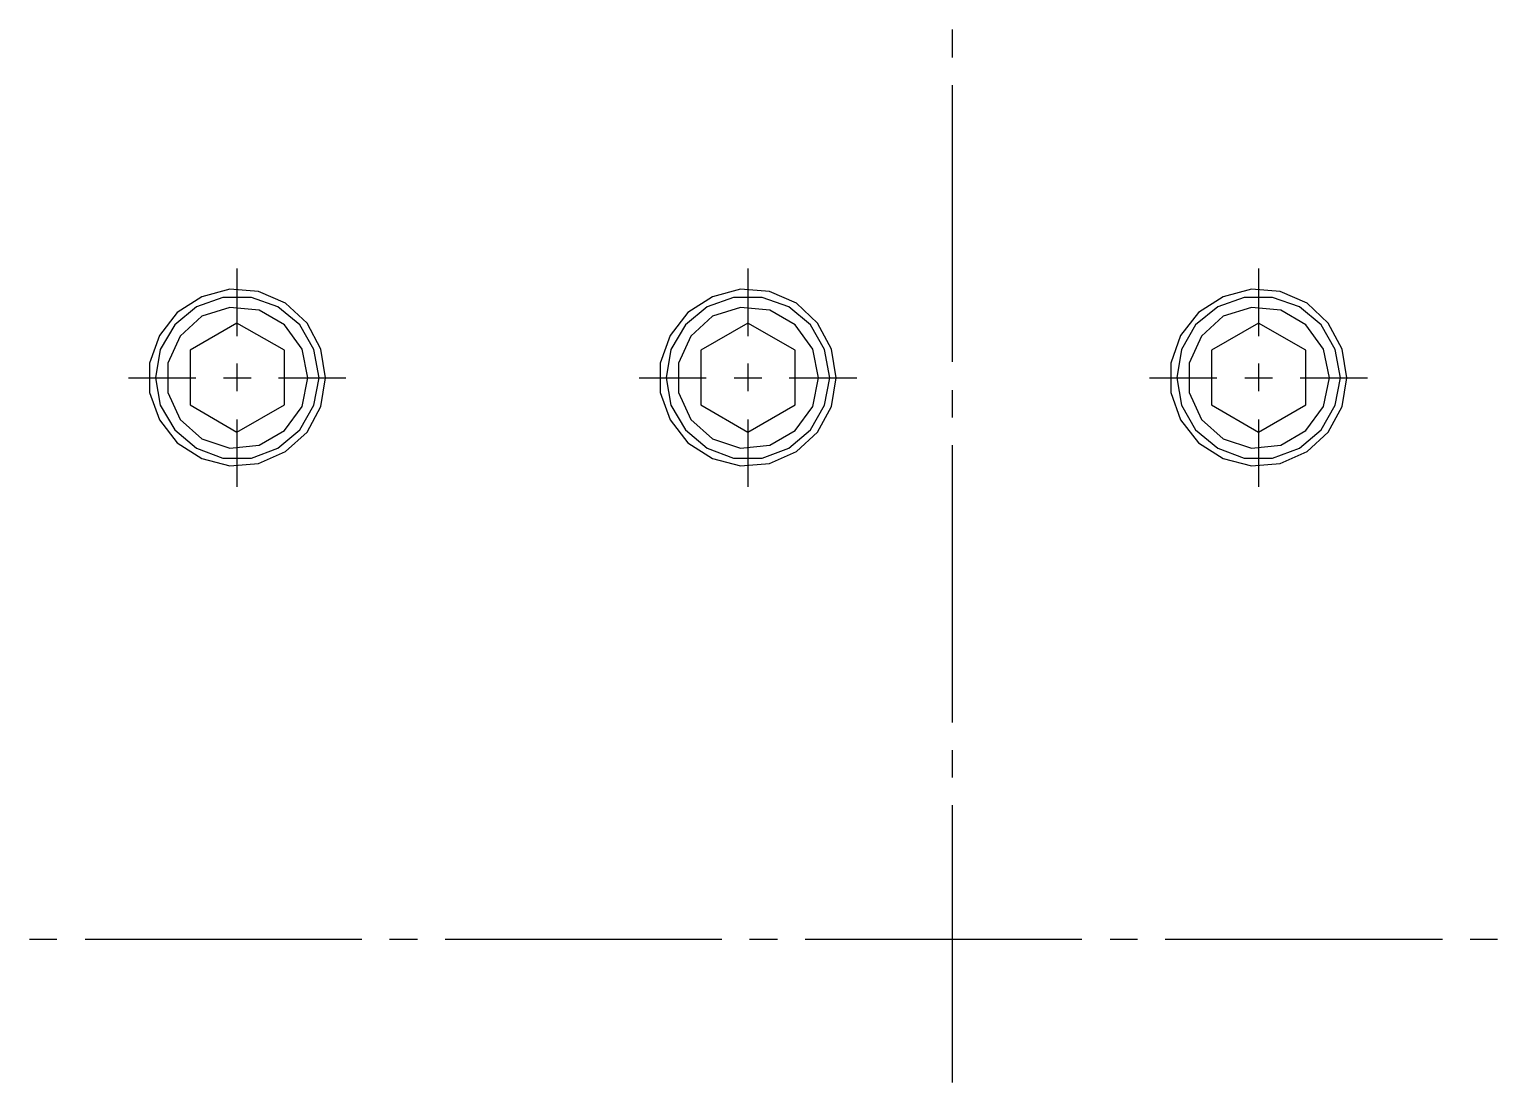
# Model space of a CAD drawing. Header units: millimetres. Extents: x -211 to 45495, y 24 to 52952.
# Drawn here: x 23028.9 to 23244.5, y 27160.4 to 27315.1 of the extents above; entities that cross this region are included whole.
import ezdxf

# ---------------------------------------------------------------- set-up
doc = ezdxf.new("R2010")
doc.units = ezdxf.units.MM
doc.layers.add('Layer2', color=7, linetype='Continuous')

# ---------------------------------------------------------------- blocks, each defined once
blk = doc.blocks.new('BLKF561')
at = {"layer": 'Layer2', "color": 7, "linetype": 'Continuous', "lineweight": 25}
for p, q in [((23204.22, 27272.99), (23201.03, 27270.06)), ((23208.35, 27274.28), (23204.22, 27272.99)), ((23212.66, 27273.85), (23208.35, 27274.28)), ((23216.36, 27271.7), (23212.66, 27273.85)), ((23218.94, 27268.16), (23216.36, 27271.7)), ((23201.03, 27270.06), (23199.22, 27266.1)), ((23219.81, 27263.94), (23218.94, 27268.16)), ((23199.22, 27266.1), (23199.22, 27261.79)), ((23199.22, 27261.79), (23201.03, 27257.83)), ((23201.03, 27257.83), (23204.22, 27254.99)), ((23216.36, 27256.19), (23218.94, 27259.73)), ((23212.66, 27254.04), (23216.36, 27256.19)), ((23204.22, 27254.99), (23208.35, 27253.61)), ((23208.35, 27253.61), (23212.66, 27254.04))]:
    blk.add_line(p, q, dxfattribs=at)
blk = doc.blocks.new('BLKF562')
at = {"layer": 'Layer2', "color": 7, "linetype": 'Continuous', "lineweight": 25}
for p, q in [((23207.32, 27275.74), (23203.44, 27274.36)), ((23211.45, 27275.74), (23207.32, 27275.74)), ((23215.41, 27274.36), (23211.45, 27275.74)), ((23203.44, 27274.36), (23200.17, 27271.7)), ((23218.6, 27271.7), (23215.41, 27274.36)), ((23200.17, 27271.7), (23198.1, 27268.08)), ((23220.67, 27268.08), (23218.6, 27271.7)), ((23198.1, 27268.08), (23197.42, 27263.94)), ((23221.44, 27263.94), (23220.67, 27268.08)), ((23197.42, 27263.94), (23198.1, 27259.9)), ((23198.1, 27259.9), (23200.17, 27256.28)), ((23218.6, 27256.28), (23220.67, 27259.9)), ((23200.17, 27256.28), (23203.44, 27253.61)), ((23215.41, 27253.61), (23218.6, 27256.28)), ((23203.44, 27253.61), (23207.32, 27252.15)), ((23211.45, 27252.15), (23215.41, 27253.61)), ((23207.32, 27252.15), (23211.45, 27252.15))]:
    blk.add_line(p, q, dxfattribs=at)
blk = doc.blocks.new('BLKF563')
at = {"layer": 'Layer2', "color": 7, "linetype": 'Continuous', "lineweight": 25}
for p, q in [((23129.21, 27272.99), (23126.03, 27270.06)), ((23133.35, 27274.28), (23129.21, 27272.99)), ((23137.65, 27273.85), (23133.35, 27274.28)), ((23141.36, 27271.7), (23137.65, 27273.85)), ((23143.94, 27268.16), (23141.36, 27271.7)), ((23126.03, 27270.06), (23124.22, 27266.1)), ((23144.8, 27263.94), (23143.94, 27268.16)), ((23124.22, 27266.1), (23124.22, 27261.79)), ((23124.22, 27261.79), (23126.03, 27257.83)), ((23126.03, 27257.83), (23129.21, 27254.99)), ((23141.36, 27256.19), (23143.94, 27259.73)), ((23137.65, 27254.04), (23141.36, 27256.19)), ((23129.21, 27254.99), (23133.35, 27253.61)), ((23133.35, 27253.61), (23137.65, 27254.04))]:
    blk.add_line(p, q, dxfattribs=at)
blk = doc.blocks.new('BLKF564')
at = {"layer": 'Layer2', "color": 7, "linetype": 'Continuous', "lineweight": 25}
for p, q in [((23132.31, 27275.74), (23128.44, 27274.36)), ((23136.53, 27275.74), (23132.31, 27275.74)), ((23140.41, 27274.36), (23136.53, 27275.74)), ((23128.44, 27274.36), (23125.25, 27271.7)), ((23143.59, 27271.7), (23140.41, 27274.36)), ((23125.25, 27271.7), (23123.1, 27268.08)), ((23145.66, 27268.08), (23143.59, 27271.7)), ((23123.1, 27268.08), (23122.41, 27263.94)), ((23146.44, 27263.94), (23145.66, 27268.08)), ((23122.41, 27263.94), (23123.1, 27259.9)), ((23123.1, 27259.9), (23125.25, 27256.28)), ((23143.59, 27256.28), (23145.66, 27259.9)), ((23125.25, 27256.28), (23128.44, 27253.61)), ((23140.41, 27253.61), (23143.59, 27256.28)), ((23128.44, 27253.61), (23132.31, 27252.15)), ((23136.53, 27252.15), (23140.41, 27253.61)), ((23132.31, 27252.15), (23136.53, 27252.15))]:
    blk.add_line(p, q, dxfattribs=at)
blk = doc.blocks.new('BLKF565')
at = {"layer": 'Layer2', "color": 7, "linetype": 'Continuous', "lineweight": 25}
for p, q in [((23054.21, 27272.99), (23051.02, 27270.06)), ((23058.34, 27274.28), (23054.21, 27272.99)), ((23062.65, 27273.85), (23058.34, 27274.28)), ((23066.35, 27271.7), (23062.65, 27273.85)), ((23068.93, 27268.16), (23066.35, 27271.7)), ((23051.02, 27270.06), (23049.21, 27266.1)), ((23069.79, 27263.94), (23068.93, 27268.16)), ((23049.21, 27266.1), (23049.21, 27261.79)), ((23049.21, 27261.79), (23051.02, 27257.83)), ((23051.02, 27257.83), (23054.21, 27254.99)), ((23066.35, 27256.19), (23068.93, 27259.73)), ((23062.65, 27254.04), (23066.35, 27256.19)), ((23054.21, 27254.99), (23058.34, 27253.61)), ((23058.34, 27253.61), (23062.65, 27254.04))]:
    blk.add_line(p, q, dxfattribs=at)
blk = doc.blocks.new('BLKF566')
at = {"layer": 'Layer2', "color": 7, "linetype": 'Continuous', "lineweight": 25}
for p, q in [((23057.31, 27275.74), (23053.43, 27274.36)), ((23061.53, 27275.74), (23057.31, 27275.74)), ((23065.4, 27274.36), (23061.53, 27275.74)), ((23053.43, 27274.36), (23050.25, 27271.7)), ((23068.59, 27271.7), (23065.4, 27274.36)), ((23050.25, 27271.7), (23048.09, 27268.08)), ((23070.66, 27268.08), (23068.59, 27271.7)), ((23048.09, 27268.08), (23047.4, 27263.94)), ((23071.43, 27263.94), (23070.66, 27268.08)), ((23047.4, 27263.94), (23048.09, 27259.9)), ((23048.09, 27259.9), (23050.25, 27256.28)), ((23068.59, 27256.28), (23070.66, 27259.9)), ((23050.25, 27256.28), (23053.43, 27253.61)), ((23065.4, 27253.61), (23068.59, 27256.28)), ((23053.43, 27253.61), (23057.31, 27252.15)), ((23061.53, 27252.15), (23065.4, 27253.61)), ((23057.31, 27252.15), (23061.53, 27252.15))]:
    blk.add_line(p, q, dxfattribs=at)
blk = doc.blocks.new('BLKF780')
at = {"layer": 'Layer2', "color": 7, "linetype": 'Continuous', "lineweight": 25}
for p, q in [((23204.22, 27275.83), (23200.6, 27273.5)), ((23208.35, 27276.95), (23204.22, 27275.83)), ((23212.57, 27276.6), (23208.35, 27276.95)), ((23216.53, 27274.88), (23212.57, 27276.6)), ((23200.6, 27273.5), (23197.93, 27270.15)), ((23219.63, 27271.95), (23216.53, 27274.88)), ((23221.7, 27268.16), (23219.63, 27271.95)), ((23197.93, 27270.15), (23196.55, 27266.1)), ((23222.39, 27263.94), (23221.7, 27268.16)), ((23196.55, 27266.1), (23196.55, 27261.79)), ((23196.55, 27261.79), (23197.93, 27257.74)), ((23219.63, 27255.94), (23221.7, 27259.73)), ((23197.93, 27257.74), (23200.6, 27254.39)), ((23216.53, 27253.09), (23219.63, 27255.94)), ((23200.6, 27254.39), (23204.22, 27252.06)), ((23204.22, 27252.06), (23208.35, 27251.03)), ((23208.35, 27251.03), (23212.57, 27251.37)), ((23212.57, 27251.37), (23216.53, 27253.09))]:
    blk.add_line(p, q, dxfattribs=at)
blk = doc.blocks.new('BLKF781')
at = {"layer": 'Layer2', "color": 7, "linetype": 'Continuous', "lineweight": 25}
for p, q in [((23129.21, 27275.83), (23125.6, 27273.5)), ((23133.35, 27276.95), (23129.21, 27275.83)), ((23137.57, 27276.6), (23133.35, 27276.95)), ((23141.53, 27274.88), (23137.57, 27276.6)), ((23125.6, 27273.5), (23123.01, 27270.15)), ((23144.63, 27271.95), (23141.53, 27274.88)), ((23146.69, 27268.16), (23144.63, 27271.95)), ((23123.01, 27270.15), (23121.55, 27266.1)), ((23147.38, 27263.94), (23146.69, 27268.16)), ((23121.55, 27266.1), (23121.55, 27261.79)), ((23121.55, 27261.79), (23123.01, 27257.74)), ((23144.63, 27255.94), (23146.69, 27259.73)), ((23123.01, 27257.74), (23125.6, 27254.39)), ((23141.53, 27253.09), (23144.63, 27255.94)), ((23125.6, 27254.39), (23129.21, 27252.06)), ((23129.21, 27252.06), (23133.35, 27251.03)), ((23133.35, 27251.03), (23137.57, 27251.37)), ((23137.57, 27251.37), (23141.53, 27253.09))]:
    blk.add_line(p, q, dxfattribs=at)
blk = doc.blocks.new('BLKF782')
at = {"layer": 'Layer2', "color": 7, "linetype": 'Continuous', "lineweight": 25}
for p, q in [((23054.21, 27275.83), (23050.59, 27273.5)), ((23058.34, 27276.95), (23054.21, 27275.83)), ((23062.56, 27276.6), (23058.34, 27276.95)), ((23066.52, 27274.88), (23062.56, 27276.6)), ((23050.59, 27273.5), (23048.01, 27270.15)), ((23069.71, 27271.95), (23066.52, 27274.88)), ((23071.69, 27268.16), (23069.71, 27271.95)), ((23048.01, 27270.15), (23046.54, 27266.1)), ((23072.38, 27263.94), (23071.69, 27268.16)), ((23046.54, 27266.1), (23046.54, 27261.79)), ((23046.54, 27261.79), (23048.01, 27257.74)), ((23069.71, 27255.94), (23071.69, 27259.73)), ((23048.01, 27257.74), (23050.59, 27254.39)), ((23066.52, 27253.09), (23069.71, 27255.94)), ((23050.59, 27254.39), (23054.21, 27252.06)), ((23054.21, 27252.06), (23058.34, 27251.03)), ((23058.34, 27251.03), (23062.56, 27251.37)), ((23062.56, 27251.37), (23066.52, 27253.09))]:
    blk.add_line(p, q, dxfattribs=at)
blk = doc.blocks.new('BLKF370')
at = {"layer": 'Layer2', "color": 7, "linetype": 'Continuous', "lineweight": 25}
for p, q in [((23164.43, 27315.1), (23164.43, 27310.96)), ((23164.43, 27306.92), (23164.43, 27266.27)), ((23059.37, 27279.96), (23059.37, 27270.06)), ((23134.38, 27279.96), (23134.38, 27270.06)), ((23209.39, 27279.96), (23209.39, 27270.06)), ((23059.37, 27271.95), (23052.49, 27267.99)), ((23066.35, 27267.99), (23059.37, 27271.95)), ((23134.38, 27271.95), (23127.49, 27267.99)), ((23141.36, 27267.99), (23134.38, 27271.95)), ((23209.39, 27271.95), (23202.5, 27267.99)), ((23216.36, 27267.99), (23209.39, 27271.95)), ((23052.49, 27267.99), (23052.49, 27259.98)), ((23066.35, 27259.98), (23066.35, 27267.99)), ((23127.49, 27267.99), (23127.49, 27259.98)), ((23141.36, 27259.98), (23141.36, 27267.99)), ((23202.5, 27267.99), (23202.5, 27259.98)), ((23216.36, 27259.98), (23216.36, 27267.99)), ((23059.37, 27266.01), (23059.37, 27261.96)), ((23134.38, 27266.01), (23134.38, 27261.96)), ((23209.39, 27266.01), (23209.39, 27261.96)), ((23043.44, 27263.94), (23053.35, 27263.94)), ((23057.39, 27263.94), (23061.44, 27263.94)), ((23065.49, 27263.94), (23075.39, 27263.94)), ((23068.93, 27259.73), (23069.79, 27263.94)), ((23070.66, 27259.9), (23071.43, 27263.94)), ((23071.69, 27259.73), (23072.38, 27263.94)), ((23118.45, 27263.94), (23128.27, 27263.94)), ((23132.4, 27263.94), (23136.45, 27263.94)), ((23140.49, 27263.94), (23150.4, 27263.94)), ((23143.94, 27259.73), (23144.8, 27263.94)), ((23145.66, 27259.9), (23146.44, 27263.94)), ((23146.69, 27259.73), (23147.38, 27263.94)), ((23164.43, 27262.14), (23164.43, 27258.09)), ((23193.37, 27263.94), (23203.27, 27263.94)), ((23207.4, 27263.94), (23211.45, 27263.94)), ((23215.5, 27263.94), (23225.4, 27263.94)), ((23218.94, 27259.73), (23219.81, 27263.94)), ((23220.67, 27259.9), (23221.44, 27263.94)), ((23221.7, 27259.73), (23222.39, 27263.94)), ((23052.49, 27259.98), (23059.37, 27255.94)), ((23059.37, 27255.94), (23066.35, 27259.98)), ((23127.49, 27259.98), (23134.38, 27255.94)), ((23134.38, 27255.94), (23141.36, 27259.98)), ((23202.5, 27259.98), (23209.39, 27255.94)), ((23209.39, 27255.94), (23216.36, 27259.98)), ((23059.37, 27257.83), (23059.37, 27247.93)), ((23134.38, 27257.83), (23134.38, 27247.93)), ((23209.39, 27257.83), (23209.39, 27247.93)), ((23164.43, 27254.04), (23164.43, 27213.31)), ((23164.43, 27209.26), (23164.43, 27205.22)), ((23164.43, 27201.17), (23164.43, 27160.44)), ((23032.94, 27181.45), (23028.89, 27181.45)), ((23077.72, 27181.45), (23037.07, 27181.45)), ((23085.9, 27181.45), (23081.76, 27181.45)), ((23130.59, 27181.45), (23089.95, 27181.45)), ((23138.77, 27181.45), (23134.64, 27181.45)), ((23183.47, 27181.45), (23142.82, 27181.45)), ((23191.65, 27181.45), (23187.6, 27181.45)), ((23236.43, 27181.45), (23195.69, 27181.45)), ((23244.52, 27181.45), (23240.47, 27181.45))]:
    blk.add_line(p, q, dxfattribs=at)
for name in ['BLKF782', 'BLKF566', 'BLKF781', 'BLKF564', 'BLKF780', 'BLKF562', 'BLKF565', 'BLKF563', 'BLKF561']:
    blk.add_blockref(name, (0, 0), dxfattribs=at)

msp = doc.modelspace()

# ---------------------------------------------------------------- block references
at = {"layer": 'Layer2', "color": 7, "linetype": 'Continuous', "lineweight": 25}
msp.add_blockref('BLKF370', (0, 0), dxfattribs=at)

doc.saveas('drawing.dxf')
